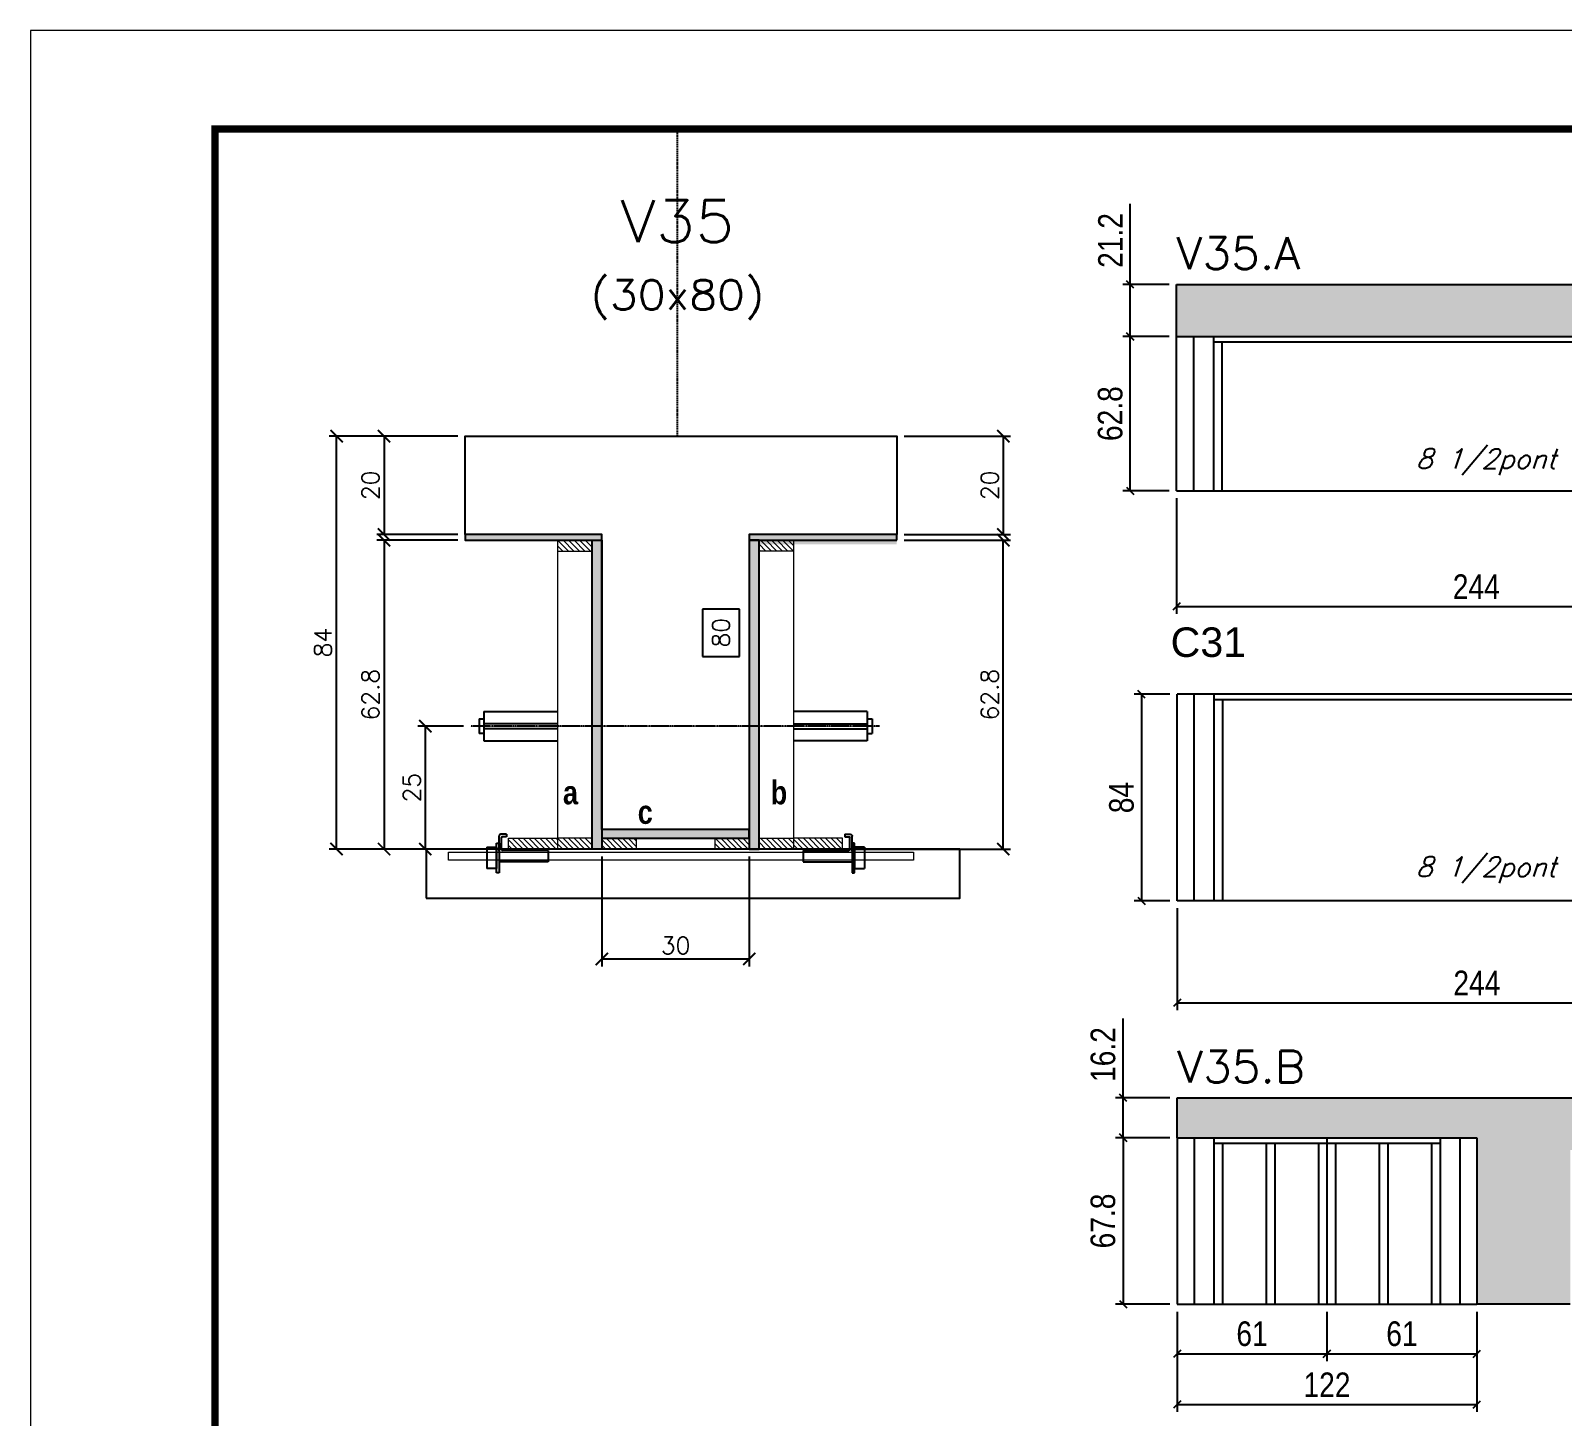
# Model space of a CAD drawing. Extents: x 137137 to 143418, y 10464 to 34486.
# Drawn here: x 137137 to 137761, y 28179 to 28743 of the extents above; entities that cross this region are included whole.
import ezdxf
from ezdxf.enums import TextEntityAlignment as Align

# ---------------------------------------------------------------- set-up
doc = ezdxf.new("R2010")
doc.units = 0
doc.linetypes.add('DASHED', pattern=[0.75, 0.5, -0.25])
doc.linetypes.add('HIDDEN', pattern=[0.375, 0.25, -0.125])
doc.layers.add('00-FELIPE', color=2, linetype='Continuous', lineweight=13, plot=False)
for name, color, linetype in [('5', 5, 'Continuous'), ('barrote', 251, 'Continuous'), ('COTA', 241, 'Continuous'), ('Cota Seção (2x)', 4, 'Continuous'), ('cotas', 4, 'Continuous'), ('detalhes', 4, 'Continuous'), ('Painéis', 200, 'Continuous'), ('presilha', 1, 'Continuous'), ('SARR_2.2x7', 40, 'Continuous'), ('SARR_3.5x7', 81, 'Continuous'), ('TENSOR', 3, 'Continuous'), ('texto', 7, 'Continuous'), ('Texto de Titulo', 7, 'Continuous'), ('Texto Qtd Sarr', 242, 'Continuous')]:
    doc.layers.add(name, color=color, linetype=linetype)
for name, color, linetype, lineweight in [('CONCRETO', 251, 'Continuous', 25), ('Folhas', 255, 'Continuous', 9), ('Hachura', 251, 'Continuous', 9), ('Madeira', 126, 'Continuous', 18), ('SARRAFO DE PRESSAO', 251, 'DASHED', 9), ('SCO-___-LAJ', 2, 'Continuous', 0), ('Texto Seção', 7, 'Continuous', 15)]:
    doc.layers.add(name, color=color, linetype=linetype, lineweight=lineweight)
doc.styles.add('COTA TECNICA', font='techl___.ttf', dxfattribs={"height": 10})
doc.styles.add('REGUA-120', font='ROMANS.shx', dxfattribs={"height": 15})
doc.styles.add('Romans', font='romans.shx')
doc.styles.get("Standard").update_dxf_attribs({"font": 'arial.ttf'})
doc.styles.add('TECNICA', font='techb___.ttf', dxfattribs={"height": 10})
doc.dimstyles.new('Cota Seção (2x)', dxfattribs={"dimtxt": 7, "dimasz": 5, "dimexe": 3, "dimexo": 3, "dimgap": 2, "dimtad": 3, "dimdec": 1, "dimlfac": 0.5, "dimzin": 12, "dimdsep": 46, "dimtxsty": 'Romans', "dimblk": 'ARCHTICK', "dimcen": 0, "dimclrd": 4, "dimclre": 4, "dimclrt": 1, "dimadec": 1, "dimazin": 3, "dimtfac": 1, "dimtdec": 1, "dimtmove": 0, "dimatfit": 3, "dimldrblk": 'OBLIQUE', "dimfxl": 1, "dimtolj": 1, "dimtzin": 12, "dimarcsym": 0})
doc.dimstyles.new('Cota Seção interna', dxfattribs={"dimtxt": 7, "dimasz": 6, "dimexe": 0.18, "dimexo": 2, "dimgap": -4, "dimtad": 3, "dimdec": 1, "dimlfac": 0.5, "dimzin": 12, "dimdsep": 46, "dimtxsty": 'Romans', "dimblk": 'ARCHTICK', "dimcen": 0.09, "dimse1": 1, "dimse2": 1, "dimsd1": 1, "dimsd2": 1, "dimclrd": 180, "dimclre": 5, "dimclrt": 1, "dimadec": 0, "dimazin": 3, "dimtfac": 1, "dimtdec": 1, "dimtofl": 0, "dimtmove": 0, "dimatfit": 3, "dimldrblk": 'ARCHTICK', "dimfxl": 1, "dimtolj": 1, "dimtzin": 0, "dimarcsym": 0})
doc.dimstyles.new('PAINEL', dxfattribs={"dimtxt": 10, "dimasz": 3, "dimexe": 3, "dimexo": 3, "dimgap": 3, "dimtad": 1, "dimdec": 1, "dimzin": 12, "dimdsep": 46, "dimtxsty": 'COTA TECNICA', "dimblk1": 'OBLIQUE', "dimblk2": 'OBLIQUE', "dimsah": 1, "dimcen": 0.9, "dimclrd": 4, "dimclre": 4, "dimclrt": 240, "dimadec": 1, "dimazin": 3, "dimtfac": 1, "dimtdec": 1, "dimtmove": 0, "dimatfit": 3, "dimfxl": 1, "dimtolj": 1, "dimtzin": 12, "dimarcsym": 0})
pattern_1 = [(315, (160326.4107, 20180.2569), (1.12253202, 1.12253202), [])]
pattern_2 = [(315, (160348.4107, 20180.2569), (1.12253202, 1.12253202), [])]

# ---------------------------------------------------------------- blocks, each defined once
blk = doc.blocks.new('9999999999')
at = {"layer": 'Folhas'}
blk.add_lwpolyline([(98138.98, 34190.21), (99623.98, 34190.21), (99623.98, 35240.21), (98138.98, 35240.21)], close=True, dxfattribs=at)
at = {"layer": 'Folhas', "color": 30, "const_width": 3}
blk.add_lwpolyline([(98213.98, 34230.21), (99583.98, 34230.21), (99583.98, 35200.21), (98213.98, 35200.21)], close=True, dxfattribs=at)
blk = doc.blocks.new('titulo1')
at = {"layer": 'Defpoints', "color": 252, "linetype": 'HIDDEN', "ltscale": 2}
blk.add_line((0, 0), (0, 125), dxfattribs=at)
at = {"layer": 'Defpoints', "style": 'Romans', "oblique": 15}
blk.add_attdef('FOLHA', text='', height=10, dxfattribs=at).set_placement((0, 15.58), align=Align.MIDDLE_CENTER)
at = {"layer": 'Texto Qtd Sarr', "color": 3, "style": 'Romans', "oblique": 15}
for tag, height, p in [('TITULO', 17, (0, 71.45)), ('SEÇÃO', 12, (0, 41.55))]:
    blk.add_attdef(tag, text='', height=height, dxfattribs=at).set_placement(p, align=Align.MIDDLE_CENTER)
blk = doc.blocks.new('_ArchTick')
at = {"color": 0, "linetype": 'ByBlock', "const_width": 0.15}
blk.add_lwpolyline([(-0.5, -0.5), (0.5, 0.5)], dxfattribs=at)
blk = doc.blocks.new('*D25')
at = {"layer": 'COTA', "color": 4, "lineweight": -2, "transparency": 16777216}
for p, q in [((137492.79, 28577.9), (137536.16, 28577.9)), ((137533.16, 28577.9), (137533.16, 28537.9)), ((137492.79, 28537.9), (137536.16, 28537.9))]:
    blk.add_line(p, q, dxfattribs=at)
at = {"layer": 'Defpoints', "color": 0, "transparency": 16777216}
for p in [(137489.79, 28577.9), (137489.79, 28537.9), (137533.16, 28537.9)]:
    blk.add_point(p, dxfattribs=at)
at = {"layer": 'COTA', "color": 4, "lineweight": -2, "transparency": 16777216, "xscale": 5, "yscale": 5, "zscale": 5}
for p, rotation in [((137533.16, 28577.9), 90), ((137533.16, 28537.9), 270)]:
    blk.add_blockref('_ArchTick', p, dxfattribs=dict(at, rotation=rotation))
at = {"layer": 'COTA', "color": 1, "transparency": 16777216, "insert": (137527.66, 28557.9), "char_height": 7, "attachment_point": 5, "rotation": 90, "style": 'Romans'}
blk.add_mtext('\\A1;20', dxfattribs=at)
blk = doc.blocks.new('_Oblique')
at = {"color": 0, "linetype": 'ByBlock', "lineweight": -2}
blk.add_line((-0.5, -0.5), (0.5, 0.5), dxfattribs=at)
blk = doc.blocks.new('*D26')
at = {"layer": 'COTA', "color": 4, "lineweight": -2, "transparency": 16777216}
for p, q in [((137311.19, 28577.9), (137258.81, 28577.9)), ((137261.81, 28409.9), (137261.81, 28577.9)), ((137333.19, 28409.9), (137258.81, 28409.9))]:
    blk.add_line(p, q, dxfattribs=at)
at = {"layer": 'Defpoints', "color": 0, "transparency": 16777216}
for p in [(137261.81, 28577.9), (137314.19, 28577.9), (137336.19, 28409.9)]:
    blk.add_point(p, dxfattribs=at)
at = {"layer": 'COTA', "color": 4, "lineweight": -2, "transparency": 16777216, "xscale": 5, "yscale": 5, "zscale": 5}
for p, rotation in [((137261.81, 28577.9), 90), ((137261.81, 28409.9), 270)]:
    blk.add_blockref('_ArchTick', p, dxfattribs=dict(at, rotation=rotation))
at = {"layer": 'COTA', "color": 1, "transparency": 16777216, "insert": (137256.31, 28493.9), "char_height": 7, "attachment_point": 5, "rotation": 90, "style": 'Romans'}
blk.add_mtext('\\A1;84', dxfattribs=at)
blk = doc.blocks.new('*D27')
at = {"layer": 'COTA', "color": 4, "lineweight": -2, "transparency": 16777216}
for p, q in [((137492.79, 28535.55), (137536.16, 28535.55)), ((137533.16, 28409.9), (137533.16, 28535.55)), ((137466.39, 28409.9), (137536.16, 28409.9))]:
    blk.add_line(p, q, dxfattribs=at)
at = {"layer": 'Defpoints', "color": 0, "transparency": 16777216}
for p in [(137489.79, 28535.55), (137533.16, 28535.55), (137463.39, 28409.9)]:
    blk.add_point(p, dxfattribs=at)
at = {"layer": 'COTA', "color": 4, "lineweight": -2, "transparency": 16777216, "xscale": 5, "yscale": 5, "zscale": 5}
for p, rotation in [((137533.16, 28535.55), 90), ((137533.16, 28409.9), 270)]:
    blk.add_blockref('_ArchTick', p, dxfattribs=dict(at, rotation=rotation))
at = {"layer": 'COTA', "color": 1, "transparency": 16777216, "insert": (137527.66, 28472.73), "char_height": 7, "attachment_point": 5, "rotation": 90, "style": 'Romans'}
blk.add_mtext('\\A1;62.8', dxfattribs=at)
blk = doc.blocks.new('*D28')
at = {"layer": 'Cota Seção (2x)', "color": 180, "lineweight": -2, "transparency": 16777216}
for p, q in [((137425.79, 28507.57), (137410.79, 28507.57)), ((137410.79, 28507.57), (137410.79, 28488.23)), ((137425.79, 28488.23), (137425.79, 28507.57)), ((137410.79, 28488.23), (137425.79, 28488.23))]:
    blk.add_line(p, q, dxfattribs=at)
at = {"layer": 'Defpoints', "color": 0, "transparency": 16777216}
for p in [(137429.79, 28577.9), (137429.79, 28577.9), (137429.79, 28417.9)]:
    blk.add_point(p, dxfattribs=at)
at = {"layer": 'Cota Seção (2x)', "color": 1, "transparency": 16777216, "insert": (137418.29, 28497.9), "char_height": 7, "attachment_point": 5, "rotation": 90, "style": 'Romans'}
blk.add_mtext('\\A1;80', dxfattribs=at)
blk = doc.blocks.new('*D29')
at = {"layer": 'COTA', "color": 4, "lineweight": -2, "transparency": 16777216}
for p, q in [((137311.19, 28577.9), (137278.13, 28577.9)), ((137281.13, 28577.9), (137281.13, 28537.9)), ((137311.19, 28537.9), (137278.13, 28537.9))]:
    blk.add_line(p, q, dxfattribs=at)
at = {"layer": 'Defpoints', "color": 0, "transparency": 16777216}
for p in [(137314.19, 28577.9), (137281.13, 28537.9), (137314.19, 28537.9)]:
    blk.add_point(p, dxfattribs=at)
at = {"layer": 'COTA', "color": 4, "lineweight": -2, "transparency": 16777216, "xscale": 5, "yscale": 5, "zscale": 5}
for p, rotation in [((137281.13, 28577.9), 90), ((137281.13, 28537.9), 270)]:
    blk.add_blockref('_ArchTick', p, dxfattribs=dict(at, rotation=rotation))
at = {"layer": 'COTA', "color": 1, "transparency": 16777216, "insert": (137275.63, 28557.9), "char_height": 7, "attachment_point": 5, "rotation": 90, "style": 'Romans'}
blk.add_mtext('\\A1;20', dxfattribs=at)
blk = doc.blocks.new('*D30')
at = {"layer": 'COTA', "color": 4, "lineweight": -2, "transparency": 16777216}
for p, q in [((137311.19, 28535.55), (137278.13, 28535.55)), ((137281.13, 28535.55), (137281.13, 28409.9)), ((137333.19, 28409.9), (137278.13, 28409.9))]:
    blk.add_line(p, q, dxfattribs=at)
at = {"layer": 'Defpoints', "color": 0, "transparency": 16777216}
for p in [(137314.19, 28535.55), (137281.13, 28409.9), (137336.19, 28409.9)]:
    blk.add_point(p, dxfattribs=at)
at = {"layer": 'COTA', "color": 4, "lineweight": -2, "transparency": 16777216, "xscale": 5, "yscale": 5, "zscale": 5}
for p, rotation in [((137281.13, 28535.55), 90), ((137281.13, 28409.9), 270)]:
    blk.add_blockref('_ArchTick', p, dxfattribs=dict(at, rotation=rotation))
at = {"layer": 'COTA', "color": 1, "transparency": 16777216, "insert": (137275.63, 28472.73), "char_height": 7, "attachment_point": 5, "rotation": 90, "style": 'Romans'}
blk.add_mtext('\\A1;62.8', dxfattribs=at)
blk = doc.blocks.new('PRESILHA METÁLICA 1')
at = {"layer": 'presilha'}
for p, q in [((7.5, 10.64), (7.5, 19.86)), ((12, 21), (8.64, 21)), ((9, 11.57), (9, 18.93)), ((12, 19.5), (9.57, 19.5)), ((12, 21), (12, 19.5)), ((0, 13), (6, 13)), ((0, 13), (0, 0)), ((6, 15.5), (7.5, 15.5)), ((6, -2.5), (6, 15.5)), ((6, 13), (6, 0)), ((7.5, 15.5), (7.5, -2.5)), ((37.5, 11), (9.57, 11)), ((37.5, 11), (37.5, 4.1)), ((6, 0), (0, 0)), ((37.5, 4.1), (7.5, 4.1)), ((7.5, -2.5), (6, -2.5))]:
    blk.add_line(p, q, dxfattribs=at)
for centre, radius, start, end in [((8.64, 19.86), 1.14, 90, 180), ((9.57, 18.93), 0.57, 90, 180), ((9.57, 11.57), 0.57, 180, 270)]:
    blk.add_arc(centre, radius, start, end, dxfattribs=at)
blk = doc.blocks.new('*D31')
at = {"layer": 'COTA', "color": 4, "lineweight": -2, "transparency": 16777216}
for p, q in [((137369.79, 28406.9), (137369.79, 28362.17)), ((137429.79, 28406.9), (137429.79, 28362.17)), ((137369.79, 28365.17), (137429.79, 28365.17))]:
    blk.add_line(p, q, dxfattribs=at)
at = {"layer": 'Defpoints', "color": 0, "transparency": 16777216}
for p in [(137369.79, 28409.9), (137429.79, 28409.9), (137429.79, 28365.17)]:
    blk.add_point(p, dxfattribs=at)
at = {"layer": 'COTA', "color": 4, "lineweight": -2, "transparency": 16777216, "xscale": 5, "yscale": 5, "zscale": 5, "rotation": 180}
blk.add_blockref('_ArchTick', (137369.79, 28365.17), dxfattribs=at)
at = {"layer": 'COTA', "color": 4, "lineweight": -2, "transparency": 16777216, "xscale": 5, "yscale": 5, "zscale": 5}
blk.add_blockref('_ArchTick', (137429.79, 28365.17), dxfattribs=at)
at = {"layer": 'COTA', "color": 1, "transparency": 16777216, "insert": (137399.79, 28370.67), "char_height": 7, "attachment_point": 5, "style": 'Romans'}
blk.add_mtext('\\A1;30', dxfattribs=at)
blk = doc.blocks.new('*D382')
at = {"layer": 'COTA', "color": 4, "lineweight": -2, "transparency": 16777216}
for p, q in [((137313.49, 28459.87), (137294.93, 28459.87)), ((137297.93, 28459.87), (137297.93, 28409.9)), ((137313.49, 28409.9), (137294.93, 28409.9))]:
    blk.add_line(p, q, dxfattribs=at)
at = {"layer": 'Defpoints', "color": 0, "transparency": 16777216}
for p in [(137316.49, 28459.87), (137297.93, 28409.9), (137316.49, 28409.9)]:
    blk.add_point(p, dxfattribs=at)
at = {"layer": 'COTA', "color": 4, "lineweight": -2, "transparency": 16777216, "xscale": 5, "yscale": 5, "zscale": 5}
for p, rotation in [((137297.93, 28459.87), 90), ((137297.93, 28409.9), 270)]:
    blk.add_blockref('_ArchTick', p, dxfattribs=dict(at, rotation=rotation))
at = {"layer": 'COTA', "color": 1, "transparency": 16777216, "insert": (137292.43, 28434.89), "char_height": 7, "attachment_point": 5, "rotation": 90, "style": 'Romans'}
blk.add_mtext('\\A1;25', dxfattribs=at)
blk = doc.blocks.new('*D383')
at = {"layer": 'cotas', "color": 4, "linetype": 'ByBlock', "lineweight": -2, "transparency": 16777216}
for p, q in [((137603.68, 28552.66), (137603.68, 28505.58)), ((137847.68, 28552.66), (137847.68, 28505.58)), ((137603.68, 28508.58), (137847.68, 28508.58))]:
    blk.add_line(p, q, dxfattribs=at)
at = {"layer": 'Defpoints', "color": 0, "linetype": 'ByBlock', "transparency": 16777216}
for p in [(137603.68, 28555.66), (137847.68, 28555.66), (137847.68, 28508.58)]:
    blk.add_point(p, dxfattribs=at)
at = {"layer": 'cotas', "color": 4, "linetype": 'ByBlock', "lineweight": -2, "transparency": 16777216, "xscale": 3, "yscale": 3, "zscale": 3, "rotation": 180}
blk.add_blockref('_Oblique', (137603.68, 28508.58), dxfattribs=at)
at = {"layer": 'cotas', "color": 4, "linetype": 'ByBlock', "lineweight": -2, "transparency": 16777216, "xscale": 3, "yscale": 3, "zscale": 3}
blk.add_blockref('_Oblique', (137847.68, 28508.58), dxfattribs=at)
at = {"layer": 'cotas', "color": 240, "linetype": 'ByBlock', "transparency": 16777216, "insert": (137725.68, 28516.66), "char_height": 10, "attachment_point": 5, "style": 'COTA TECNICA'}
blk.add_mtext('\\A1;244', dxfattribs=at)
blk = doc.blocks.new('*D386')
at = {"layer": 'cotas', "color": 4, "linetype": 'ByBlock', "lineweight": -2, "transparency": 16777216}
for p, q in [((137603.91, 28385.85), (137603.91, 28344.35)), ((137847.91, 28385.85), (137847.91, 28344.35)), ((137603.91, 28347.35), (137847.91, 28347.35))]:
    blk.add_line(p, q, dxfattribs=at)
at = {"layer": 'Defpoints', "color": 0, "linetype": 'ByBlock', "transparency": 16777216}
for p in [(137603.91, 28388.85), (137847.91, 28388.85), (137847.91, 28347.35)]:
    blk.add_point(p, dxfattribs=at)
at = {"layer": 'cotas', "color": 4, "linetype": 'ByBlock', "lineweight": -2, "transparency": 16777216, "xscale": 3, "yscale": 3, "zscale": 3, "rotation": 180}
blk.add_blockref('_Oblique', (137603.91, 28347.35), dxfattribs=at)
at = {"layer": 'cotas', "color": 4, "linetype": 'ByBlock', "lineweight": -2, "transparency": 16777216, "xscale": 3, "yscale": 3, "zscale": 3}
blk.add_blockref('_Oblique', (137847.91, 28347.35), dxfattribs=at)
at = {"layer": 'cotas', "color": 240, "linetype": 'ByBlock', "transparency": 16777216, "insert": (137725.91, 28355.43), "char_height": 10, "attachment_point": 5, "style": 'COTA TECNICA'}
blk.add_mtext('\\A1;244', dxfattribs=at)
blk = doc.blocks.new('*D415')
at = {"layer": 'cotas', "color": 4, "linetype": 'ByBlock', "lineweight": -2, "transparency": 16777216}
for p, q in [((137603.91, 28221.66), (137603.91, 28180.85)), ((137725.93, 28221.66), (137725.93, 28180.85)), ((137603.91, 28183.85), (137725.93, 28183.85))]:
    blk.add_line(p, q, dxfattribs=at)
at = {"layer": 'Defpoints', "color": 0, "linetype": 'ByBlock', "transparency": 16777216}
for p in [(137603.91, 28224.66), (137725.93, 28224.66), (137725.93, 28183.85)]:
    blk.add_point(p, dxfattribs=at)
at = {"layer": 'cotas', "color": 4, "linetype": 'ByBlock', "lineweight": -2, "transparency": 16777216, "xscale": 3, "yscale": 3, "zscale": 3, "rotation": 180}
blk.add_blockref('_Oblique', (137603.91, 28183.85), dxfattribs=at)
at = {"layer": 'cotas', "color": 4, "linetype": 'ByBlock', "lineweight": -2, "transparency": 16777216, "xscale": 3, "yscale": 3, "zscale": 3}
blk.add_blockref('_Oblique', (137725.93, 28183.85), dxfattribs=at)
at = {"layer": 'cotas', "color": 240, "linetype": 'ByBlock', "transparency": 16777216, "insert": (137664.92, 28191.91), "char_height": 10, "attachment_point": 5, "style": 'COTA TECNICA'}
blk.add_mtext('\\A1;122', dxfattribs=at)
blk = doc.blocks.new('*D429')
at = {"layer": 'cotas', "color": 4, "linetype": 'ByBlock', "lineweight": -2, "transparency": 16777216}
for p, q in [((137600.91, 28292.46), (137578.9, 28292.46)), ((137581.9, 28292.46), (137581.9, 28224.66)), ((137600.91, 28224.66), (137578.9, 28224.66))]:
    blk.add_line(p, q, dxfattribs=at)
at = {"layer": 'Defpoints', "color": 0, "linetype": 'ByBlock', "transparency": 16777216}
for p in [(137603.91, 28292.46), (137581.9, 28224.66), (137603.91, 28224.66)]:
    blk.add_point(p, dxfattribs=at)
at = {"layer": 'cotas', "color": 4, "linetype": 'ByBlock', "lineweight": -2, "transparency": 16777216, "xscale": 3, "yscale": 3, "zscale": 3}
for p, rotation in [((137581.9, 28292.46), 90), ((137581.9, 28224.66), 270)]:
    blk.add_blockref('_Oblique', p, dxfattribs=dict(at, rotation=rotation))
at = {"layer": 'cotas', "color": 240, "linetype": 'ByBlock', "transparency": 16777216, "insert": (137573.77, 28258.56), "char_height": 10, "attachment_point": 5, "rotation": 90, "style": 'COTA TECNICA'}
blk.add_mtext('\\A1;67.8', dxfattribs=at)
blk = doc.blocks.new('*D587')
at = {"layer": 'COTA', "color": 4, "linetype": 'ByBlock', "lineweight": -2, "transparency": 16777216}
for p, q in [((137603.91, 28221.66), (137603.91, 28201.53)), ((137664.91, 28221.66), (137664.91, 28201.53)), ((137603.91, 28204.53), (137664.91, 28204.53))]:
    blk.add_line(p, q, dxfattribs=at)
at = {"layer": 'Defpoints', "color": 0, "linetype": 'ByBlock', "transparency": 16777216}
for p in [(137603.91, 28224.66), (137664.91, 28224.66), (137664.91, 28204.53)]:
    blk.add_point(p, dxfattribs=at)
at = {"layer": 'COTA', "color": 4, "linetype": 'ByBlock', "lineweight": -2, "transparency": 16777216, "xscale": 3, "yscale": 3, "zscale": 3, "rotation": 180}
blk.add_blockref('_Oblique', (137603.91, 28204.53), dxfattribs=at)
at = {"layer": 'COTA', "color": 4, "linetype": 'ByBlock', "lineweight": -2, "transparency": 16777216, "xscale": 3, "yscale": 3, "zscale": 3}
blk.add_blockref('_Oblique', (137664.91, 28204.53), dxfattribs=at)
at = {"layer": 'COTA', "color": 240, "linetype": 'ByBlock', "transparency": 16777216, "insert": (137634.41, 28212.63), "char_height": 10, "attachment_point": 5, "style": 'COTA TECNICA'}
blk.add_mtext('\\A1;61', dxfattribs=at)
blk = doc.blocks.new('*D588')
at = {"layer": 'COTA', "color": 4, "linetype": 'ByBlock', "lineweight": -2, "transparency": 16777216}
for p, q in [((137664.91, 28221.66), (137664.91, 28201.53)), ((137725.93, 28221.66), (137725.93, 28201.53)), ((137664.91, 28204.53), (137725.93, 28204.53))]:
    blk.add_line(p, q, dxfattribs=at)
at = {"layer": 'Defpoints', "color": 0, "linetype": 'ByBlock', "transparency": 16777216}
for p in [(137664.91, 28224.66), (137725.93, 28224.66), (137725.93, 28204.53)]:
    blk.add_point(p, dxfattribs=at)
at = {"layer": 'COTA', "color": 4, "linetype": 'ByBlock', "lineweight": -2, "transparency": 16777216, "xscale": 3, "yscale": 3, "zscale": 3, "rotation": 180}
blk.add_blockref('_Oblique', (137664.91, 28204.53), dxfattribs=at)
at = {"layer": 'COTA', "color": 4, "linetype": 'ByBlock', "lineweight": -2, "transparency": 16777216, "xscale": 3, "yscale": 3, "zscale": 3}
blk.add_blockref('_Oblique', (137725.93, 28204.53), dxfattribs=at)
at = {"layer": 'COTA', "color": 240, "linetype": 'ByBlock', "transparency": 16777216, "insert": (137695.42, 28212.63), "char_height": 10, "attachment_point": 5, "style": 'COTA TECNICA'}
blk.add_mtext('\\A1;61', dxfattribs=at)
blk = doc.blocks.new('*D916')
at = {"layer": '00-FELIPE', "color": 4, "lineweight": -2, "transparency": 16777216}
for p, q in [((137600.68, 28618.46), (137581.84, 28618.46)), ((137584.84, 28555.66), (137584.84, 28618.46)), ((137600.68, 28555.66), (137581.84, 28555.66))]:
    blk.add_line(p, q, dxfattribs=at)
at = {"layer": 'Defpoints', "color": 0, "transparency": 16777216}
for p in [(137584.84, 28618.46), (137603.68, 28618.46), (137603.68, 28555.66)]:
    blk.add_point(p, dxfattribs=at)
at = {"layer": '00-FELIPE', "color": 4, "lineweight": -2, "transparency": 16777216, "xscale": 3, "yscale": 3, "zscale": 3}
for p, rotation in [((137584.84, 28618.46), 90), ((137584.84, 28555.66), 270)]:
    blk.add_blockref('_Oblique', p, dxfattribs=dict(at, rotation=rotation))
at = {"layer": '00-FELIPE', "color": 240, "transparency": 16777216, "insert": (137576.71, 28587.06), "char_height": 10, "attachment_point": 5, "rotation": 90, "style": 'COTA TECNICA'}
blk.add_mtext('\\A1;62.8', dxfattribs=at)
blk = doc.blocks.new('*D918')
at = {"layer": '00-FELIPE', "color": 4, "lineweight": -2, "transparency": 16777216}
for p, q in [((137600.91, 28472.85), (137586.41, 28472.85)), ((137589.41, 28472.85), (137589.41, 28388.85)), ((137600.91, 28388.85), (137586.41, 28388.85))]:
    blk.add_line(p, q, dxfattribs=at)
at = {"layer": 'Defpoints', "color": 0, "transparency": 16777216}
for p in [(137603.91, 28472.85), (137589.41, 28388.85), (137603.91, 28388.85)]:
    blk.add_point(p, dxfattribs=at)
at = {"layer": '00-FELIPE', "color": 4, "lineweight": -2, "transparency": 16777216, "xscale": 3, "yscale": 3, "zscale": 3}
for p, rotation in [((137589.41, 28472.85), 90), ((137589.41, 28388.85), 270)]:
    blk.add_blockref('_Oblique', p, dxfattribs=dict(at, rotation=rotation))
at = {"layer": '00-FELIPE', "color": 240, "transparency": 16777216, "insert": (137581.31, 28430.85), "char_height": 10, "attachment_point": 5, "rotation": 90, "style": 'COTA TECNICA'}
blk.add_mtext('\\A1;84', dxfattribs=at)
blk = doc.blocks.new('*D920')
at = {"layer": '00-FELIPE', "color": 4, "lineweight": -2, "transparency": 16777216}
for p, q in [((137581.9, 28308.66), (137581.9, 28340.9)), ((137600.91, 28308.66), (137578.9, 28308.66)), ((137581.9, 28292.46), (137581.9, 28308.66)), ((137600.91, 28292.46), (137578.9, 28292.46))]:
    blk.add_line(p, q, dxfattribs=at)
at = {"layer": 'Defpoints', "color": 0, "transparency": 16777216}
for p in [(137581.9, 28308.66), (137603.91, 28308.66), (137603.91, 28292.46)]:
    blk.add_point(p, dxfattribs=at)
at = {"layer": '00-FELIPE', "color": 4, "lineweight": -2, "transparency": 16777216, "xscale": 3, "yscale": 3, "zscale": 3}
for p, rotation in [((137581.9, 28308.66), 90), ((137581.9, 28292.46), 270)]:
    blk.add_blockref('_Oblique', p, dxfattribs=dict(at, rotation=rotation))
at = {"layer": '00-FELIPE', "color": 240, "transparency": 16777216, "insert": (137573.79, 28326.28), "char_height": 10, "attachment_point": 5, "rotation": 90, "style": 'COTA TECNICA'}
blk.add_mtext('\\A1;16.2', dxfattribs=at)
blk = doc.blocks.new('*D941')
at = {"layer": '00-FELIPE', "color": 4, "lineweight": -2, "transparency": 16777216}
for p, q in [((137584.84, 28639.66), (137584.84, 28672.39)), ((137600.68, 28639.66), (137581.84, 28639.66)), ((137584.84, 28618.46), (137584.84, 28639.66)), ((137600.68, 28618.46), (137581.84, 28618.46))]:
    blk.add_line(p, q, dxfattribs=at)
at = {"layer": 'Defpoints', "color": 0, "transparency": 16777216}
for p in [(137584.84, 28639.66), (137603.68, 28639.66), (137603.68, 28618.46)]:
    blk.add_point(p, dxfattribs=at)
at = {"layer": '00-FELIPE', "color": 4, "lineweight": -2, "transparency": 16777216, "xscale": 3, "yscale": 3, "zscale": 3}
for p, rotation in [((137584.84, 28639.66), 90), ((137584.84, 28618.46), 270)]:
    blk.add_blockref('_Oblique', p, dxfattribs=dict(at, rotation=rotation))
at = {"layer": '00-FELIPE', "color": 240, "transparency": 16777216, "insert": (137576.78, 28657.53), "char_height": 10, "attachment_point": 5, "rotation": 90, "style": 'COTA TECNICA'}
blk.add_mtext('\\A1;21.2', dxfattribs=at)

msp = doc.modelspace()

# ---------------------------------------------------------------- hatches: boundary and pattern name
at = {"layer": 'COTA'}
h = msp.add_hatch(dxfattribs=at)
h.set_pattern_fill('AR-CONC', color=256, scale=0.03)
h.set_pattern_definition([(50, (-23.4857, 146.949), (5.46554007, -0.47817257), [0.5715, -6.2865]), (355, (-23.4857, 146.949), (-1.05730264, 5.73170536), [0.4572, -5.02921753]), (100.4514447, (-23.03, 146.9094), (4.40823741, 5.25353256), [0.48570026, -5.34270734]), (46.1842, (-23.4857, 148.473), (8.13237123, -1.26126984), [0.85725, -9.42975]), (96.6355576, (-22.808, 148.368), (7.122124, 7.42278374), [0.7285507, -8.01406824]), (351.184151, (-23.486, 148.473), (7.122124, 7.42278374), [0.685799, -7.54379196]), (21, (-22.7237, 148.092), (4.54843174, -3.06795595), [0.5715, -6.2865]), (326, (-22.7237, 148.092), (1.85406085, 5.52563898), [0.4572, -5.0292]), (71.451445, (-22.3446, 147.8365), (6.40249258, 2.45768307), [0.48570026, -5.34269813]), (37.5, (-23.4857, 146.9492), (0.092658098, 2.536651166), [0, -4.96824, 0, -5.1054, 0, -5.04825]), (7.5, (-23.4857, 146.9492), (2.004589875, 3.005417245), [0, -2.91084, 0, -4.85394, 0, -1.92405]), (327.5, (-25.185, 146.9492), (4.067717855, -0.17186232), [0, -1.905, 0, -5.9436, 0, -7.8867]), (317.5, (-25.947, 146.9492), (4.44387544, 0.76279473), [0, -2.4765, 0, -3.94716, 0, -5.6007])])
h.paths.add_polyline_path([(138146.18, 28639.66), (137603.68, 28639.66), (137603.68, 28618.46), (138142.18, 28618.46), (138142.18, 28565.66), (138169.18, 28565.66), (138169.18, 28622.17), (138425.18, 28596.16), (138425.18, 28613.15), (138165.45, 28639.66), (138165.18, 28639.66)])
h = msp.add_hatch(dxfattribs=at)
h.set_pattern_fill('AR-CONC', color=256, scale=0.03)
h.paths.add_polyline_path([(137725.93, 28224.66), (137763.91, 28224.66), (137763.91, 28287.46), (138324.43, 28287.46), (138324.43, 28308.66), (137603.91, 28308.66), (137603.91, 28292.46), (137725.93, 28292.46)])
at = {"layer": 'Hachura'}
h = msp.add_hatch(color=256, dxfattribs=at)
h.dxf.hatch_style = 1
h.paths.add_polyline_path([(137369.79, 28535.55), (137369.79, 28537.9), (137314.19, 28537.9), (137314.19, 28535.55)])
h = msp.add_hatch(dxfattribs=at)
h.set_pattern_fill('ANSI31', color=256, scale=0.5, angle=270, style=0)
h.set_pattern_definition([(315, (160326.4107, 20227.9069), (1.12253202, 1.12253202), [])])
h.paths.add_polyline_path([(137365.79, 28531.15), (137365.79, 28535.55), (137351.79, 28535.55), (137351.79, 28531.15)])
h = msp.add_hatch(color=256, dxfattribs=at)
h.dxf.hatch_style = 1
h.paths.add_polyline_path([(137365.79, 28535.55), (137369.79, 28535.55), (137369.79, 28409.9), (137365.79, 28409.9)])
h = msp.add_hatch(color=256, dxfattribs=at)
h.dxf.hatch_style = 1
h.paths.add_polyline_path([(137489.79, 28533.9), (137489.79, 28537.9), (137429.79, 28537.9), (137429.79, 28533.9)])
h = msp.add_hatch(color=256, dxfattribs=at)
h.dxf.hatch_style = 1
h.paths.add_polyline_path([(137433.79, 28535.55), (137429.79, 28535.55), (137429.79, 28409.9), (137433.79, 28409.9)])
h = msp.add_hatch(dxfattribs=at)
h.set_pattern_fill('ANSI31', color=256, scale=0.5, angle=270, style=0)
h.set_pattern_definition([(315, (160348.4107, 20227.9069), (1.12253202, 1.12253202), [])])
h.paths.add_polyline_path([(137433.79, 28531.15), (137433.79, 28535.55), (137447.79, 28535.55), (137447.79, 28531.15)])
h = msp.add_hatch(color=256, dxfattribs=at)
h.dxf.hatch_style = 1
h.paths.add_polyline_path([(137429.79, 28414.3), (137429.79, 28417.9), (137369.79, 28417.9), (137369.79, 28414.3)])
h = msp.add_hatch(dxfattribs=at)
h.set_pattern_fill('ANSI31', color=256, scale=0.5, angle=270, style=0)
h.set_pattern_definition(pattern_1)
h.paths.add_polyline_path([(137331.79, 28409.9), (137331.79, 28414.3), (137351.79, 28414.3), (137351.79, 28409.9)])
h = msp.add_hatch(dxfattribs=at)
h.set_pattern_fill('ANSI31', color=256, scale=0.5, angle=270, style=0)
h.set_pattern_definition([(315, (160326.4107, 20106.6569), (1.12253202, 1.12253202), [])])
h.paths.add_polyline_path([(137365.79, 28409.9), (137365.79, 28414.3), (137351.79, 28414.3), (137351.79, 28409.9)])
h = msp.add_hatch(dxfattribs=at)
h.set_pattern_fill('ANSI31', color=256, scale=0.5, angle=270, style=0)
h.set_pattern_definition(pattern_1)
h.paths.add_polyline_path([(137369.79, 28409.9), (137369.79, 28414.3), (137383.79, 28414.3), (137383.79, 28409.9)])
h = msp.add_hatch(dxfattribs=at)
h.set_pattern_fill('ANSI31', color=256, scale=0.5, angle=270, style=0)
h.set_pattern_definition(pattern_2)
h.paths.add_polyline_path([(137429.79, 28409.9), (137429.79, 28414.3), (137415.79, 28414.3), (137415.79, 28409.9)])
h = msp.add_hatch(dxfattribs=at)
h.set_pattern_fill('ANSI31', color=256, scale=0.5, angle=270, style=0)
h.set_pattern_definition([(315, (160348.4107, 20106.6569), (1.12253202, 1.12253202), [])])
h.paths.add_polyline_path([(137433.79, 28409.9), (137433.79, 28414.3), (137447.79, 28414.3), (137447.79, 28409.9)])
h = msp.add_hatch(dxfattribs=at)
h.set_pattern_fill('ANSI31', color=256, scale=0.5, angle=270, style=0)
h.set_pattern_definition(pattern_2)
h.paths.add_polyline_path([(137467.79, 28409.9), (137467.79, 28414.3), (137447.79, 28414.3), (137447.79, 28409.9)])

# ---------------------------------------------------------------- linework, layer by layer
at = {"ltscale": 3}
for p, q in [((137321.79, 28465.87), (137321.79, 28453.87)), ((137321.79, 28465.87), (137351.79, 28465.87)), ((137477.79, 28465.87), (137447.79, 28465.87)), ((137477.79, 28465.87), (137477.79, 28453.87)), ((137319.79, 28462.87), (137319.79, 28456.87)), ((137319.79, 28462.87), (137321.79, 28462.87)), ((137351.79, 28460.87), (137321.79, 28460.87)), ((137447.79, 28460.87), (137477.79, 28460.87)), ((137477.79, 28462.87), (137479.79, 28462.87)), ((137479.79, 28462.87), (137479.79, 28456.87)), ((137321.79, 28456.87), (137319.79, 28456.87)), ((137351.79, 28458.87), (137321.79, 28458.87)), ((137321.79, 28453.87), (137351.79, 28453.87)), ((137447.79, 28458.87), (137477.79, 28458.87)), ((137477.79, 28453.87), (137447.79, 28453.87)), ((137477.79, 28456.87), (137479.79, 28456.87))]:
    msp.add_line(p, q, dxfattribs=at)
at = {"layer": 'barrote'}
msp.add_lwpolyline([(137298.34, 28389.9), (137515.52, 28389.9), (137515.52, 28409.9), (137298.34, 28409.9)], close=True, dxfattribs=at)
at = {"layer": 'CONCRETO'}
msp.add_lwpolyline([(137314.19, 28537.9), (137314.19, 28577.9), (137489.79, 28577.9), (137489.79, 28537.9), (137429.79, 28537.9), (137429.79, 28417.9), (137369.79, 28417.9), (137369.79, 28537.9)], close=True, dxfattribs=at)
at = {"layer": 'COTA', "linetype": 'ByBlock'}
for p, q in [((137603.68, 28639.66), (138146.18, 28639.66)), ((137603.68, 28618.46), (137603.68, 28639.66)), ((137603.91, 28308.66), (138324.43, 28308.66)), ((137603.91, 28292.46), (137603.91, 28308.66)), ((137763.91, 28224.66), (137725.91, 28224.66))]:
    msp.add_line(p, q, dxfattribs=at)
at = {"layer": 'Madeira'}
for points in [[(137365.79, 28531.15), (137365.79, 28535.55), (137351.79, 28535.55), (137351.79, 28531.15)], [(137365.79, 28535.55), (137351.79, 28535.55), (137351.79, 28409.9), (137365.79, 28409.9)], [(137433.79, 28531.15), (137433.79, 28535.55), (137447.79, 28535.55), (137447.79, 28531.15)], [(137433.79, 28535.55), (137447.79, 28535.55), (137447.79, 28409.9), (137433.79, 28409.9)], [(137331.79, 28409.9), (137331.79, 28414.3), (137351.79, 28414.3), (137351.79, 28409.9)], [(137365.79, 28409.9), (137365.79, 28414.3), (137351.79, 28414.3), (137351.79, 28409.9)], [(137369.79, 28409.9), (137369.79, 28414.3), (137383.79, 28414.3), (137383.79, 28409.9)], [(137429.79, 28409.9), (137429.79, 28414.3), (137415.79, 28414.3), (137415.79, 28409.9)], [(137433.79, 28409.9), (137433.79, 28414.3), (137447.79, 28414.3), (137447.79, 28409.9)], [(137467.79, 28409.9), (137467.79, 28414.3), (137447.79, 28414.3), (137447.79, 28409.9)]]:
    msp.add_lwpolyline(points, close=True, dxfattribs=at)
at = {"layer": 'Painéis', "linetype": 'ByBlock'}
for p, q in [((137603.68, 28618.46), (138142.18, 28618.46)), ((137603.68, 28555.66), (137603.68, 28618.46)), ((137603.68, 28555.66), (138142.18, 28555.66)), ((138184.47, 28472.85), (137603.91, 28472.85)), ((137603.91, 28388.85), (137603.91, 28472.85)), ((138184.47, 28388.85), (137603.91, 28388.85)), ((137603.91, 28292.46), (137725.93, 28292.46)), ((137603.91, 28292.46), (137603.91, 28224.66)), ((137664.91, 28292.46), (137664.91, 28224.66)), ((137725.93, 28292.46), (137725.93, 28224.66)), ((137603.91, 28224.66), (137725.93, 28224.66))]:
    msp.add_line(p, q, dxfattribs=at)
at = {"layer": 'Painéis'}
for points in [[(137369.79, 28535.55), (137369.79, 28537.9), (137314.19, 28537.9), (137314.19, 28535.55)], [(137365.79, 28535.55), (137369.79, 28535.55), (137369.79, 28409.9), (137365.79, 28409.9)], [(137489.79, 28535.55), (137489.79, 28537.9), (137429.79, 28537.9), (137429.79, 28535.55)], [(137433.79, 28535.55), (137429.79, 28535.55), (137429.79, 28409.9), (137433.79, 28409.9)], [(137429.79, 28414.3), (137429.79, 28417.9), (137369.79, 28417.9), (137369.79, 28414.3)]]:
    msp.add_lwpolyline(points, close=True, dxfattribs=at)
at = {"layer": 'SARR_2.2x7', "linetype": 'Continuous'}
for p, q in [((137610.68, 28555.66), (137610.68, 28618.46)), ((137618.68, 28616.26), (137847.68, 28616.26)), ((137610.91, 28388.85), (137610.91, 28472.85)), ((137847.91, 28470.65), (137618.91, 28470.65)), ((137610.91, 28292.46), (137610.91, 28224.66)), ((137718.93, 28292.46), (137718.93, 28224.66)), ((137618.91, 28290.26), (137710.93, 28290.26))]:
    msp.add_line(p, q, dxfattribs=at)
at = {"layer": 'SARR_3.5x7'}
for p, q in [((137618.68, 28618.46), (137618.68, 28555.66)), ((137622.18, 28616.26), (137622.18, 28555.66)), ((137618.91, 28472.85), (137618.91, 28388.85)), ((137622.41, 28470.65), (137622.41, 28388.85)), ((137618.91, 28292.46), (137618.91, 28224.66)), ((137710.93, 28292.46), (137710.93, 28224.66)), ((137622.41, 28290.26), (137622.41, 28224.66)), ((137640.17, 28290.26), (137640.17, 28224.66)), ((137643.67, 28290.26), (137643.67, 28224.66)), ((137661.43, 28290.26), (137661.43, 28224.66)), ((137668.41, 28290.26), (137668.41, 28224.66)), ((137686.16, 28290.26), (137686.16, 28224.66)), ((137689.66, 28290.26), (137689.66, 28224.66)), ((137707.43, 28290.26), (137707.43, 28224.66))]:
    msp.add_line(p, q, dxfattribs=at)
at = {"layer": 'SCO-___-LAJ', "color": 1}
msp.add_lwpolyline([(137307.34, 28408.57), (137496.64, 28408.57), (137496.64, 28405.37), (137307.34, 28405.37)], close=True, dxfattribs=at)
at = {"layer": 'TENSOR', "linetype": 'HIDDEN', "ltscale": 0.5}
msp.add_line((137482.79, 28459.87), (137316.49, 28459.87), dxfattribs=at)

# ---------------------------------------------------------------- block references
at = {"layer": 'presilha', "yscale": 0.6666666666666666, "zscale": 0.6666666666666666}
for p, xscale in [((137322.92, 28401.93), 0.6666666666666666), ((137476.66, 28401.93), -0.6666666666666666)]:
    msp.add_blockref('PRESILHA METÁLICA 1', p, dxfattribs=dict(at, xscale=xscale))
at = {"layer": 'SARRAFO DE PRESSAO', "color": 6, "linetype": 'ByBlock'}
msp.add_blockref('9999999999', (38998.31, -6497.3), dxfattribs=at)
at = {"layer": 'Texto Seção'}
ref = msp.add_blockref('titulo1', (137400.54, 28577.9), dxfattribs=at)
ref.add_attrib('TITULO', 'V35', dxfattribs={"layer": 'Texto de Titulo', "color": 7, "height": 17, "style": 'Romans', "width": 1.1}).set_placement((137400.54, 28665.4), align=Align.MIDDLE_CENTER)
ref.add_attrib('SEÇÃO', '(30x80)', dxfattribs={"layer": 'Texto de Titulo', "color": 7, "height": 12, "style": 'Romans', "width": 1.1}).set_placement((137400.54, 28635.4), align=Align.MIDDLE_CENTER)

# ---------------------------------------------------------------- texts
at = {"layer": '5', "linetype": 'Continuous'}
msp.add_text('C31', height=12, rotation=0.00004, dxfattribs=at).set_placement((137601.26, 28488.07))
at = {"layer": 'detalhes', "style": 'TECNICA'}
for s, p in [('a', (137353.96, 28428.1)), ('b', (137438.5, 28428.09)), ('c', (137384.39, 28420.14))]:
    msp.add_text(s, height=9.6, dxfattribs=at).set_placement(p)
at = {"layer": 'texto', "color": 2, "char_height": 8, "attachment_point": 5, "style": 'Romans'}
for insert in [(137729.59, 28567.38), (137729.59, 28401.33)]:
    msp.add_mtext('{\\Q19;\\C256;8 1/2pont}', dxfattribs=dict(at, insert=insert))
at = {"layer": 'Texto Seção', "style": 'REGUA-120', "width": 1.05}
for s, p in [('V35.A', (137603.68, 28645.85)), ('V35.B', (137603.91, 28314.84))]:
    msp.add_text(s, height=13, dxfattribs=at).set_placement(p)

# ---------------------------------------------------------------- dimensions: what is measured, and where the dimension line sits
at = {"layer": '00-FELIPE'}
for base, p1, p2, picture, middle in [((137584.84, 28639.66), (137603.68, 28618.46), (137603.68, 28639.66), '*D941', (137576.78, 28657.53)), ((137584.84, 28618.46), (137603.68, 28555.66), (137603.68, 28618.46), '*D916', (137576.71, 28587.06)), ((137589.41, 28388.85), (137603.91, 28472.85), (137603.91, 28388.85), '*D918', (137581.31, 28430.85)), ((137581.9, 28308.66), (137603.91, 28292.46), (137603.91, 28308.66), '*D920', (137573.79, 28326.28))]:
    dim = msp.add_linear_dim(base=base, p1=p1, p2=p2, angle=90, dimstyle='PAINEL', dxfattribs=at)
    dim.commit()
    dim.dimension.update_dxf_attribs({"geometry": picture, "text_midpoint": middle})
at = {"layer": 'COTA'}
for base, p1, p2, picture, middle in [((137261.81, 28577.9), (137336.19, 28409.9), (137314.19, 28577.9), '*D26', (137256.31, 28493.9)), ((137281.13, 28537.9), (137314.19, 28577.9), (137314.19, 28537.9), '*D29', (137275.63, 28557.9)), ((137533.16, 28537.9), (137489.79, 28577.9), (137489.79, 28537.9), '*D25', (137527.66, 28557.9)), ((137281.13, 28409.9), (137314.19, 28535.55), (137336.19, 28409.9), '*D30', (137275.63, 28472.73)), ((137533.16, 28535.55), (137463.39, 28409.9), (137489.79, 28535.55), '*D27', (137527.66, 28472.73)), ((137297.93, 28409.9), (137316.49, 28459.87), (137316.49, 28409.9), '*D382', (137292.43, 28434.89))]:
    dim = msp.add_linear_dim(base=base, p1=p1, p2=p2, angle=90, dimstyle='Cota Seção (2x)', dxfattribs=at)
    dim.commit()
    dim.dimension.update_dxf_attribs({"geometry": picture, "text_midpoint": middle})
dim = msp.add_linear_dim(base=(137429.79, 28365.17), p1=(137369.79, 28409.9), p2=(137429.79, 28409.9), dimstyle='Cota Seção (2x)', dxfattribs=at)
dim.commit()
dim.dimension.update_dxf_attribs({"geometry": '*D31', "text_midpoint": (137399.79, 28370.67)})
at = {"layer": 'COTA', "linetype": 'ByBlock'}
dim = msp.add_linear_dim(base=(137664.91, 28204.53), p1=(137603.91, 28224.66), p2=(137664.91, 28224.66), dimstyle='PAINEL', dxfattribs=at)
dim.commit()
dim.dimension.update_dxf_attribs({"geometry": '*D587', "text_midpoint": (137634.41, 28212.63)})
dim = msp.add_linear_dim(base=(137725.93, 28204.53), p1=(137664.91, 28224.66), p2=(137725.93, 28224.66), dimstyle='PAINEL', override={"dimtmove": 1}, dxfattribs=at)
dim.commit()
dim.dimension.update_dxf_attribs({"geometry": '*D588', "text_midpoint": (137695.42, 28212.63)})
at = {"layer": 'Cota Seção (2x)'}
dim = msp.add_linear_dim(base=(137429.79, 28577.9), p1=(137429.79, 28417.9), p2=(137429.79, 28577.9), angle=90, dimstyle='Cota Seção interna', dxfattribs=at)
dim.commit()
dim.dimension.update_dxf_attribs({"geometry": '*D28', "text_midpoint": (137418.29, 28497.9)})
at = {"layer": 'cotas', "linetype": 'ByBlock'}
for base, p1, p2, picture, middle in [((137847.68, 28508.58), (137603.68, 28555.66), (137847.68, 28555.66), '*D383', (137725.68, 28516.66)), ((137847.91, 28347.35), (137603.91, 28388.85), (137847.91, 28388.85), '*D386', (137725.91, 28355.43)), ((137725.93, 28183.85), (137603.91, 28224.66), (137725.93, 28224.66), '*D415', (137664.92, 28191.91))]:
    dim = msp.add_linear_dim(base=base, p1=p1, p2=p2, dimstyle='PAINEL', dxfattribs=at)
    dim.commit()
    dim.dimension.update_dxf_attribs({"geometry": picture, "text_midpoint": middle})
dim = msp.add_linear_dim(base=(137581.9, 28224.66), p1=(137603.91, 28292.46), p2=(137603.91, 28224.66), angle=90, dimstyle='PAINEL', dxfattribs=at)
dim.commit()
dim.dimension.update_dxf_attribs({"geometry": '*D429', "text_midpoint": (137573.77, 28258.56)})

doc.saveas('drawing.dxf')
